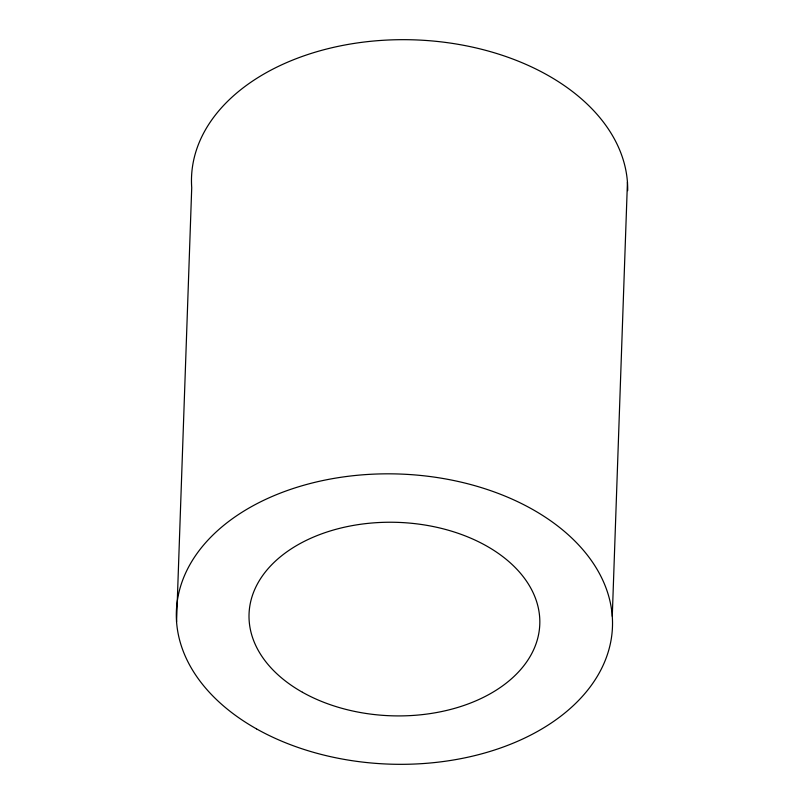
<?xml version="1.0" encoding="UTF-8"?>
<svg xmlns="http://www.w3.org/2000/svg" width="804" height="804" viewBox="0 0 804 804"><rect width="100%" height="100%" fill="white"/><g stroke="black" fill="none" stroke-linecap="round" stroke-linejoin="round"><path stroke-width="1.21" d="M176.558 621.854L191.724 187.704A218.185 145.142 2 0 1 405.417 39.677A218.185 145.142 2 0 1 627.683 190.648M612.276 616.296L627.442 182.146M256.476 728.856A218.185 145.142 2 0 0 609.703 646.557A218.185 145.142 2 0 0 317.077 481.817A218.185 145.142 2 0 0 256.476 728.856M302.455 692.264A145.454 96.761 2 0 0 537.946 637.391A145.454 96.761 2 0 0 342.856 527.565A145.454 96.761 2 0 0 302.455 692.264"/></g></svg>
